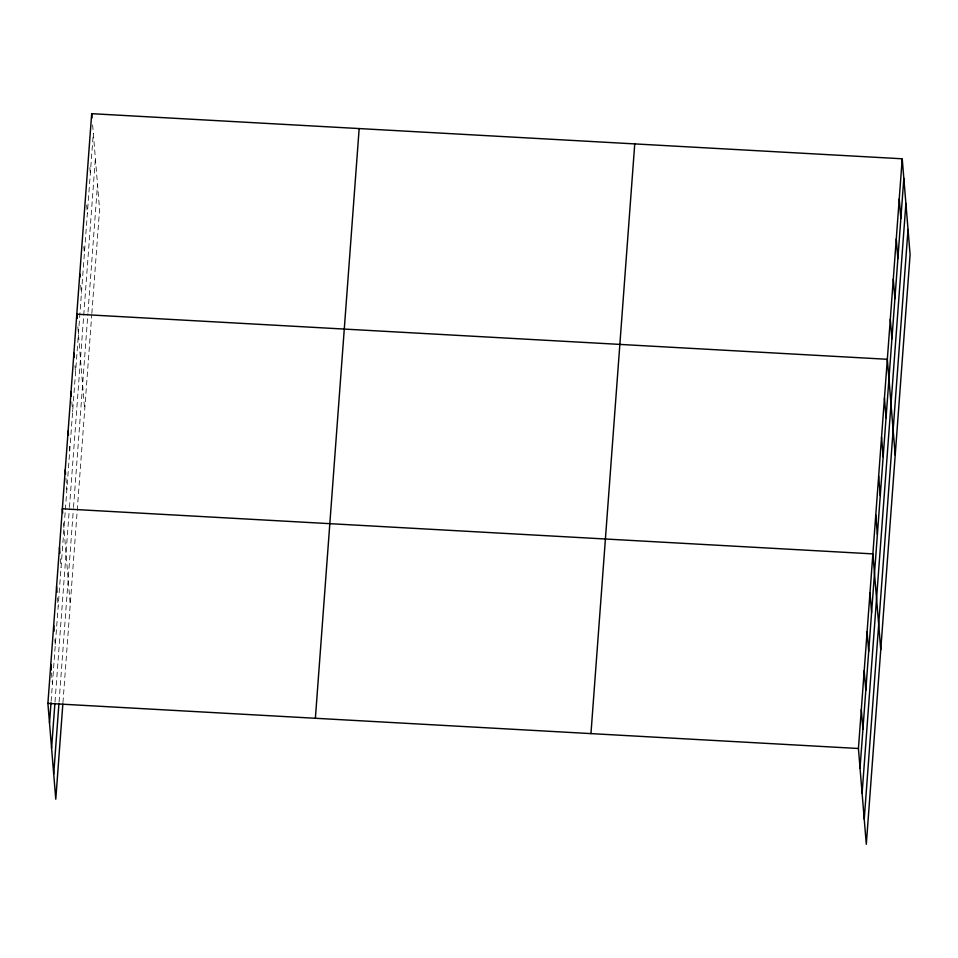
<?xml version="1.0" encoding="UTF-8"?>
<svg xmlns="http://www.w3.org/2000/svg" width="958" height="958" viewBox="0 0 958 958"><rect width="100%" height="100%" fill="white"/><g stroke="black" fill="none" stroke-linecap="round" stroke-linejoin="round"><path stroke-width="0.72" stroke-dasharray="4.79 3.59" d="M51.121 701.364L65.252 511.081M65.36 509.644L93.309 133.282M55.001 702.01L69.347 508.854M69.455 507.405L95.381 158.441M59.061 701.986L73.407 508.818M73.515 507.381L87.908 313.565M88.016 312.08L97.512 184.355M62.953 702.633L91.74 314.954M91.848 313.47L99.572 209.503L92.507 123.486M89.872 167.782L90.327 173.386M86.663 205.084L87.358 213.478M83.801 246.577L84.376 253.583M80.7 285.28L81.394 293.675M77.838 326.786L84.687 410.012M74.952 365.705L75.526 372.698M71.826 401.821L72.64 411.617M69.395 446.344L69.742 450.547M65.934 478.27L66.856 489.466M63.503 522.781L70.233 604.606M60.378 558.909L61.072 567.304M57.492 597.828L58.187 606.222M54.834 639.549L55.289 645.141M51.481 672.863L52.403 684.06"/><path stroke-width="1.44" d="M62.845 704.07L55.78 799.212L47.9 703.388L91.693 113.679L902.22 158.788L910.1 254.612L866.307 844.321L858.428 748.497L902.22 158.788M49.517 722.991L51.014 702.801M51.576 748.138L54.893 703.459M53.708 774.052L58.953 703.423M315.374 718.272L359.166 128.564M590.954 733.612L634.747 143.904M860.033 768.088L903.837 178.38M862.104 793.248L905.897 203.539M864.236 819.162L908.028 229.453M47.9 703.388L858.428 748.497M899.239 198.893L900.855 218.484M896.269 238.985L897.874 258.588M893.287 279.089L894.904 298.68M890.305 319.182L891.922 338.785M895.203 455.11L887.336 359.286L76.808 314.188L77.155 318.379M884.438 398.205L886.054 417.808M881.552 437.123L883.156 456.726M878.654 476.054L880.27 495.645M875.768 514.973L877.384 534.564M880.761 649.716L872.882 553.892L62.354 508.782L62.701 512.985M869.984 592.81L871.6 612.401M867.098 631.729L868.702 651.332M864.2 670.648L865.816 690.251M861.314 709.567L862.93 729.17M91.693 113.679L92.04 117.882M79.789 274.084L80.017 276.886M73.91 353.107L74.257 357.298M71.024 392.026L71.371 396.229M68.138 430.944L68.485 435.148M65.24 469.863L65.587 474.066M59.468 547.713L59.923 553.305M56.57 586.631L57.037 592.224M53.684 625.55L54.139 631.142M50.786 664.469L51.253 670.073"/></g></svg>
